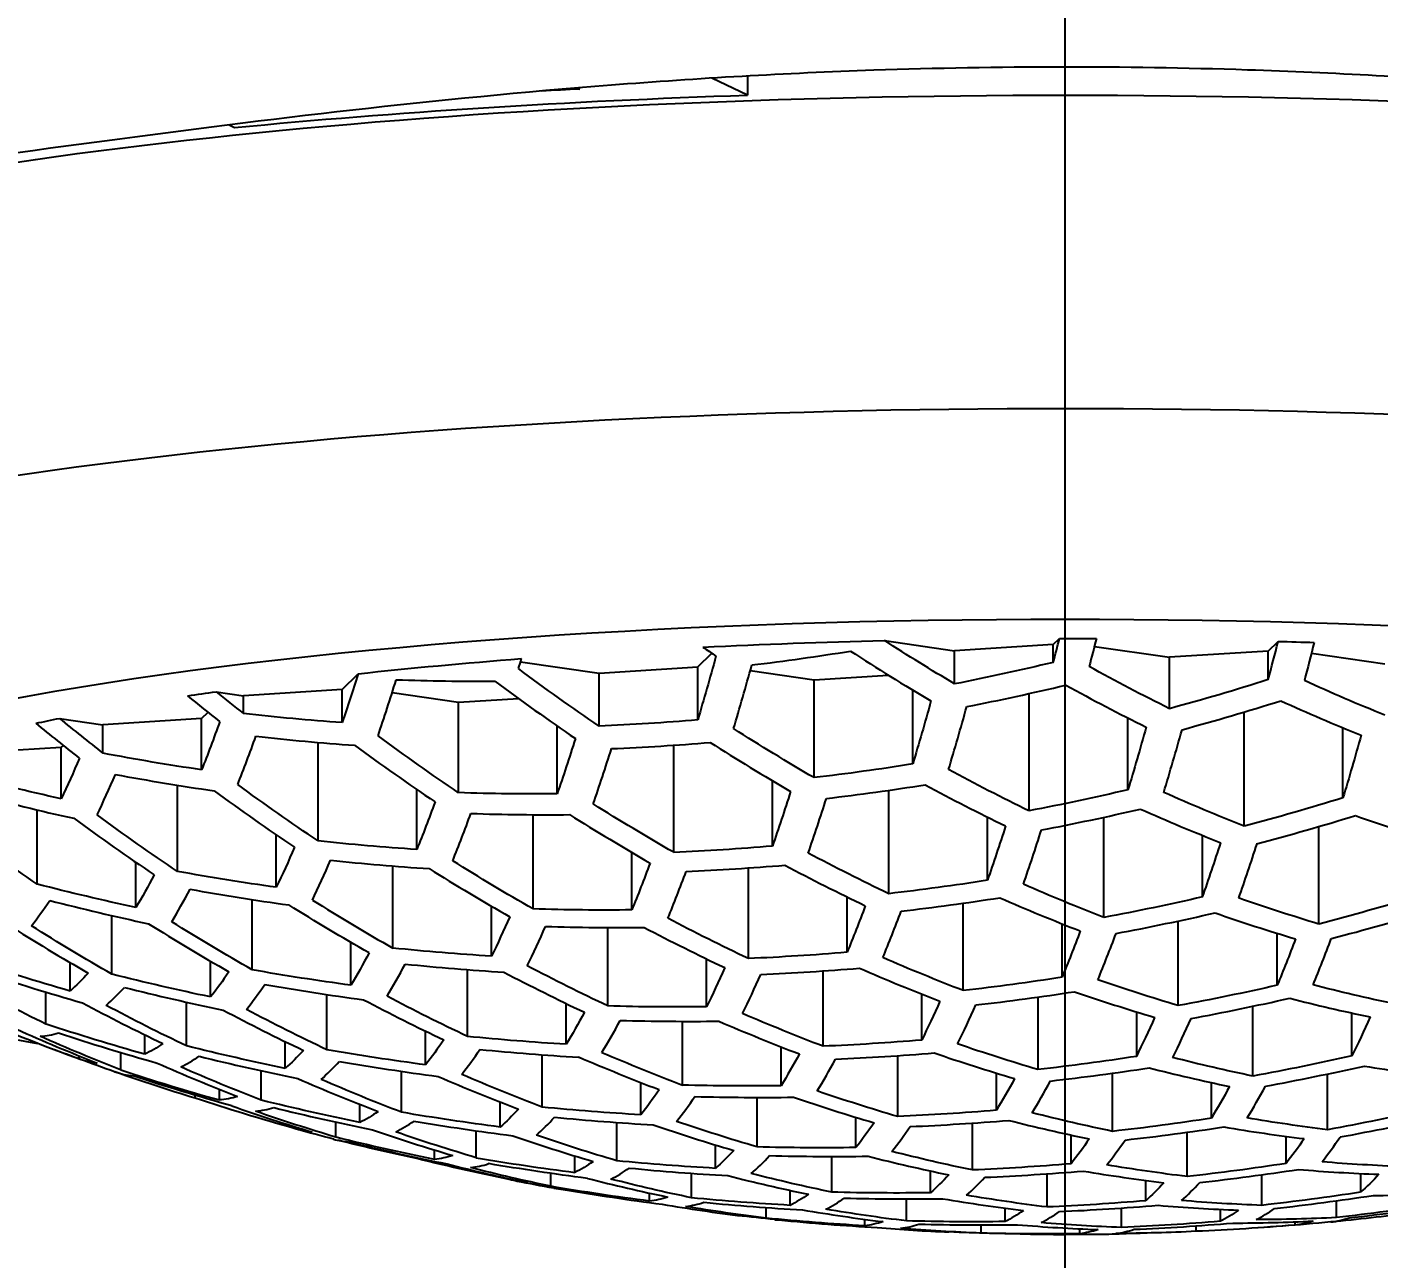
# Model space of a CAD drawing. Header units: millimetres. Extents: x 240 to 1080, y -29 to 565.
# Drawn here: x 369.77 to 377.2, y 332.02 to 338.8 of the extents above; entities that cross this region are included whole.
import ezdxf

# ---------------------------------------------------------------- set-up
doc = ezdxf.new("R2010")
doc.units = ezdxf.units.MM
doc.header["$LTSCALE"] = 0.75
doc.linetypes.add('CENTERX2', pattern=[101.6, 63.5, -12.7, 12.7, -12.7])
doc.layers.add('CENTER', color=1, linetype='CENTERX2')
doc.layers.add('DIM', color=3, linetype='Continuous')
doc.styles.get("Standard").update_dxf_attribs({"font": 'arial.ttf'})
doc.dimstyles.new('사본 ISO-25', dxfattribs={"dimtxt": 7, "dimasz": 7, "dimexe": 2.1, "dimexo": 2.1, "dimgap": 2, "dimtad": 1, "dimtih": 1, "dimtoh": 1, "dimdec": 1, "dimdsep": 46, "dimtxsty": 'Standard', "dimcen": 0, "dimclrd": 3, "dimclre": 3, "dimclrt": 4, "dimazin": 2, "dimtp": 0.1, "dimtm": 0.1, "dimtfac": 0.714286, "dimtdec": 1, "dimtmove": 0, "dimatfit": 3, "dimfxl": 1, "dimarcsym": 0})

# ---------------------------------------------------------------- blocks, each defined once
blk = doc.blocks.new('*D11')
at = {"layer": 'Defpoints', "color": 0, "transparency": 16777216}
for p in [(375.4725, 356.5367), (323.3093, 201.5367), (348.3095, 201.5367)]:
    blk.add_point(p, dxfattribs=at)
at = {"layer": 'DIM', "color": 3, "lineweight": -2, "transparency": 16777216}
for p, q in [((373.3725, 356.5367), (321.2093, 356.5367)), ((323.3093, 350.5367), (323.3093, 284.1001)), ((323.3093, 207.5367), (323.3093, 273.9732)), ((346.2095, 201.5367), (321.2093, 201.5367))]:
    blk.add_line(p, q, dxfattribs=at)
at = {"layer": 'DIM', "color": 3, "transparency": 16777216}
for points in [[(322.3093, 350.5367), (324.3093, 350.5367), (323.3093, 356.5367)], [(322.3093, 207.5367), (324.3093, 207.5367), (323.3093, 201.5367)]]:
    blk.add_solid(points, dxfattribs=at)
at = {"layer": 'DIM', "color": 4, "transparency": 16777216, "insert": (323.3093, 279.0367), "char_height": 6, "attachment_point": 5}
blk.add_mtext('155', dxfattribs=at)

msp = doc.modelspace()

# ---------------------------------------------------------------- linework, layer by layer
for p, q in [((373.7256, 338.5265), (373.7256, 338.4217)), ((372.7914, 338.4612), (372.8042, 338.4551)), ((373.7256, 338.4217), (373.53, 338.515)), ((370.8759, 338.2581), (370.9065, 338.2435)), ((374.4788, 335.4235), (374.8643, 335.3673)), ((375.4068, 335.4016), (374.8643, 335.3673)), ((375.4068, 335.4016), (375.441, 335.4353)), ((375.4068, 335.3033), (375.4068, 335.4016)), ((376.5886, 335.3654), (376.6429, 335.4189)), ((373.4523, 335.2781), (373.529, 335.3537)), ((374.8643, 335.185), (374.8643, 335.3673)), ((375.6326, 335.3914), (376.0461, 335.3311)), ((376.5886, 335.3654), (376.0461, 335.3311)), ((376.0461, 335.0488), (376.0461, 335.3311)), ((376.5886, 335.2084), (376.5886, 335.3654)), ((376.8261, 335.3538), (377.2293, 335.295)), ((372.4785, 335.3066), (372.9097, 335.2438)), ((372.9097, 335.2438), (373.4523, 335.2781)), ((373.4523, 334.9871), (373.4523, 335.2781)), ((373.7411, 335.2587), (374.0915, 335.2076)), ((371.4977, 335.1545), (371.5851, 335.2406)), ((372.9097, 334.9528), (372.9097, 335.2438)), ((374.0915, 335.2076), (374.4998, 335.2334)), ((374.0915, 334.6695), (374.0915, 335.2076)), ((370.8044, 335.1422), (370.9552, 335.1203)), ((371.4977, 335.1545), (370.9552, 335.1203)), ((370.9552, 335.022), (370.9552, 335.1203)), ((371.4977, 334.9722), (371.4977, 335.1545)), ((371.7727, 335.1371), (372.1369, 335.0841)), ((372.1369, 335.0841), (372.4667, 335.1049)), ((374.634, 334.7447), (374.634, 335.1511)), ((375.2733, 334.4871), (375.2733, 335.1317)), ((370.7249, 334.9948), (370.7605, 335.0298)), ((372.1369, 334.587), (372.1369, 335.0841)), ((376.4565, 334.4029), (376.4565, 335.0306)), ((369.9435, 334.9953), (370.1824, 334.9605)), ((370.7249, 334.9948), (370.1824, 334.9605)), ((370.1824, 334.8039), (370.1824, 334.9605)), ((370.7249, 334.7128), (370.7249, 334.9948)), ((372.6795, 334.5804), (372.6795, 334.9537)), ((375.8172, 334.6028), (375.8172, 334.9977)), ((376.999, 334.5586), (376.999, 334.9439)), ((369.9536, 334.8352), (369.411, 334.8009)), ((369.9536, 334.8352), (369.9656, 334.847)), ((369.9536, 334.5534), (369.9536, 334.8352)), ((371.3656, 334.3215), (371.3656, 334.8632)), ((373.3202, 334.259), (373.3202, 334.848)), ((370.5928, 334.1541), (370.5928, 334.6278)), ((371.9081, 334.2746), (371.9081, 334.6042)), ((373.8627, 334.2933), (373.8627, 334.6528)), ((374.5019, 334.0315), (374.5019, 334.6001)), ((369.8214, 334.0843), (369.8214, 334.4921)), ((372.5474, 333.9478), (372.5474, 334.4661)), ((375.0445, 334.1055), (375.0445, 334.4532)), ((375.6851, 333.9009), (375.6851, 334.4521)), ((376.8669, 333.8648), (376.8669, 334.4011)), ((371.1354, 334.0669), (371.1354, 334.3549)), ((376.2276, 334.0141), (376.2276, 334.3519)), ((373.0899, 333.9423), (373.0899, 334.2584)), ((370.364, 333.9559), (370.364, 334.2037)), ((371.776, 333.7328), (371.776, 334.1839)), ((373.7306, 333.6752), (373.7306, 334.1734)), ((371.0032, 333.6131), (371.0032, 333.9993)), ((374.2731, 333.7095), (374.2731, 334.0139)), ((372.3185, 333.6881), (372.3185, 333.963)), ((374.9123, 333.499), (374.9123, 333.9796)), ((370.2319, 333.5892), (370.2319, 333.9112)), ((372.9578, 333.4144), (372.9578, 333.8459)), ((375.4549, 333.5721), (375.4549, 333.8663)), ((376.0941, 333.4165), (376.0941, 333.8816)), ((371.5458, 333.5288), (371.5458, 333.7639)), ((376.6381, 333.5285), (376.6381, 333.8137)), ((370.0016, 333.4964), (370.0016, 333.6533)), ((370.7744, 333.4641), (370.7744, 333.6602)), ((373.5003, 333.4099), (373.5003, 333.6733)), ((372.1864, 333.2471), (372.1864, 333.6143)), ((374.141, 333.193), (374.141, 333.6071)), ((369.8695, 333.3147), (369.8695, 333.4907)), ((371.4137, 333.1734), (371.4137, 333.4774)), ((374.6835, 333.2273), (374.6835, 333.4805)), ((370.6423, 333.1946), (370.6423, 333.4352)), ((372.729, 333.204), (372.729, 333.428)), ((375.3228, 333.0651), (375.3228, 333.4635)), ((376.5046, 333.0289), (376.5046, 333.413)), ((373.3682, 332.9799), (373.3682, 333.33)), ((375.8653, 333.1375), (375.8653, 333.3815)), ((377.0485, 333.1399), (377.0485, 333.3755)), ((370.4121, 333.1489), (370.4121, 333.2566)), ((371.9562, 333.091), (371.9562, 333.2764)), ((371.1848, 333.0716), (371.1848, 333.2185)), ((373.9107, 332.9759), (373.9107, 333.1899)), ((370.0511, 333.1231), (370.0511, 333.1405)), ((370.28, 333.0626), (370.28, 333.1587)), ((372.5969, 332.8586), (372.5969, 333.1461)), ((374.5514, 332.8067), (374.5514, 333.1412)), ((371.0527, 332.8964), (371.0527, 333.0582)), ((371.8241, 332.8301), (371.8241, 333.0552)), ((375.094, 332.841), (375.094, 333.0457)), ((375.7332, 332.7252), (375.7332, 333.0452)), ((376.915, 332.7344), (376.915, 333.0406)), ((370.8225, 332.8976), (370.8225, 332.9568)), ((373.1394, 332.8164), (373.1394, 332.992)), ((376.2757, 332.7973), (376.2757, 332.9932)), ((370.6904, 332.907), (370.6904, 332.9231)), ((371.5953, 332.7745), (371.5953, 332.8735)), ((372.3666, 332.7488), (372.3666, 332.8863)), ((373.7786, 332.6396), (373.7786, 332.9118)), ((374.3212, 332.636), (374.3212, 332.8024)), ((371.2329, 332.7414), (371.2329, 332.7521)), ((371.4631, 332.6928), (371.4631, 332.7765)), ((372.2345, 332.5803), (372.2345, 332.7282)), ((373.0073, 332.5635), (373.0073, 332.774)), ((374.9618, 332.5128), (374.9618, 332.7706)), ((373.5498, 332.5218), (373.5498, 332.6505)), ((375.5044, 332.5471), (375.5044, 332.7048)), ((376.1436, 332.4766), (376.1436, 332.7204)), ((376.6862, 332.5486), (376.6862, 332.6978)), ((371.8736, 332.5835), (371.8736, 332.5884)), ((372.0057, 332.571), (372.0057, 332.6225)), ((372.7771, 332.4994), (372.7771, 332.59)), ((374.1891, 332.3909), (374.1891, 332.5871)), ((374.7316, 332.3874), (374.7316, 332.5074)), ((372.4161, 332.4607), (372.4161, 332.4643)), ((372.6449, 332.423), (372.6449, 332.4941)), ((373.4177, 332.3601), (373.4177, 332.4945)), ((375.3723, 332.3095), (375.3723, 332.4918)), ((375.9148, 332.3437), (375.9148, 332.4553)), ((376.554, 332.3185), (376.554, 332.4869)), ((377.0966, 332.3905), (377.0966, 332.4934)), ((373.1875, 332.3419), (373.1875, 332.3855)), ((373.9602, 332.3185), (373.9602, 332.4007)), ((374.5995, 332.2328), (374.5995, 332.3536)), ((373.8281, 332.2482), (373.8281, 332.3063)), ((375.142, 332.2293), (375.142, 332.3031)), ((375.7827, 332.1966), (375.7827, 332.3035)), ((376.3252, 332.2309), (376.3252, 332.2961)), ((376.9645, 332.2514), (376.9645, 332.3439)), ((374.3707, 332.2061), (374.3707, 332.2417)), ((375.0099, 332.1661), (375.0099, 332.2106)), ((376.1931, 332.1757), (376.1931, 332.2058)), ((376.7356, 332.21), (376.7356, 332.2279)), ((375.5524, 332.1622), (375.5524, 332.1893))]:
    msp.add_line(p, q)
at = {"extrusion": (0, 0, -1)}
for start, end in [(289.23021, 290.6922), (284.82045, 285.58596), (280.30121, 281.04997), (275.8302, 276.57697), (264.42571, 266.38307), (270.69926, 272.3326), (267.78791, 268.92295)]:
    msp.add_arc((-375.4725, 347.8832), 15.7243, start, end, dxfattribs=at)
for centre, major_axis, ratio, start_param, end_param in [((375.4725, 336.8266), (9.75, 0), 0.173648, 1.848005, 1.870568), ((375.4725, 335.1525), (8.9, 0), 0.173648, 6.105932, 9.602032), ((375.4725, 334.1677), (7.9, 0), 0.173648, 5.509136, 10.198852), ((374.1936, 347.9224), (-0.4796, -15.6633), 0.17101, 0.63929, 0.653374), ((375.3754, 347.8862), (-0.4812, -15.7167), 0.17101, 0.637598, 0.659918), ((378.1079, 348.4286), (-3.0763, 14.8654), 0.754407, 2.464666, 2.471345), ((373.0442, 349.0417), (-6.0414, -12.6628), 0.925417, 0.52953, 0.570797), ((378.4936, 348.5084), (-3.0409, 14.6941), 0.754407, 2.499671, 2.540689), ((371.4348, 348.0068), (-0.4646, -15.1733), 0.17101, 0.579687, 0.586366), ((372.6166, 347.9706), (-0.473, -15.4474), 0.17101, 0.572144, 0.612978), ((370.8426, 348.025), (-0.4592, -14.9981), 0.17101, 0.5103, 0.551318), ((373.0442, 349.0417), (-6.0414, -12.6628), 0.925417, 0.38111, 0.422377), ((377.3357, 348.2688), (-3.132, 15.1342), 0.754407, 2.438008, 2.478842), ((373.2494, 348.9438), (-6.1653, -12.9226), 0.925417, 0.601338, 0.642204), ((378.8801, 348.5884), (-3, 14.4966), 0.754406, 2.568908, 2.609546), ((376.3073, 348.056), (-3.1757, 15.3455), 0.754407, 2.397658, 2.411742), ((373.7982, 347.9345), (-0.4785, -15.6248), 0.171033, 0.567414, 0.607693), ((373.4546, 348.8459), (-6.2762, -13.155), 0.925417, 0.671449, 0.712001), ((379.2658, 348.6682), (-2.9536, 14.2725), 0.754407, 2.63802, 2.678575), ((375.5351, 347.8961), (-3.1865, 15.3978), 0.754407, 2.391113, 2.41338), ((370.2517, 348.0431), (-0.4531, -14.7968), 0.17101, 0.441486, 0.482124), ((373.2494, 348.9438), (-6.1653, -12.9226), 0.925417, 0.30981, 0.350568), ((374.9814, 347.8982), (-0.481, -15.7091), 0.17101, 0.565261, 0.605289), ((376.5644, 348.1092), (-3.1679, 15.308), 0.754407, 2.443289, 2.48357), ((372.0257, 347.9887), (-0.4692, -15.3227), 0.17101, 0.503031, 0.543066), ((373.2494, 348.9438), (-6.1653, -12.9226), 0.925417, 0.455844, 0.49617), ((377.7223, 348.3488), (-3.1066, 15.0118), 0.754407, 2.507967, 2.548002), ((369.6595, 348.0612), (-0.446, -14.5676), 0.17101, 0.372409, 0.412967), ((373.4546, 348.8459), (-6.2762, -13.155), 0.925417, 0.239905, 0.280457), ((375.7922, 347.9494), (-3.185, 15.3904), 0.754407, 2.445691, 2.485718), ((373.4546, 348.8459), (-6.2762, -13.155), 0.925417, 0.527526, 0.567238), ((378.1079, 348.4286), (-3.0763, 14.8654), 0.754407, 2.576655, 2.616203), ((373.6598, 348.748), (-6.3747, -13.3615), 0.925417, 0.170789, 0.211429), ((373.2075, 347.9526), (-0.4761, -15.5479), 0.17101, 0.498139, 0.537523), ((375.0209, 347.7897), (-3.1834, 15.3827), 0.754407, 2.445464, 2.485513), ((371.4335, 348.0069), (-0.4646, -15.173), 0.17101, 0.434782, 0.474332), ((373.4546, 348.8459), (-6.2762, -13.155), 0.925417, 0.384671, 0.424383), ((376.9501, 348.189), (-3.1523, 15.2327), 0.754407, 2.513462, 2.552845), ((373.6598, 348.748), (-6.3747, -13.3615), 0.925417, 0.597201, 0.636697), ((378.4945, 348.5086), (-3.0408, 14.6937), 0.754408, 2.644904, 2.684242), ((373.865, 348.6501), (-6.4614, -13.5431), 0.925417, 0.665779, 0.705117), ((378.8801, 348.5884), (-3, 14.4966), 0.754407, 2.713325, 2.752719), ((374.4012, 347.9156), (-0.4737, -15.6795), 0.16879, 0.495504, 0.534466), ((375.3753, 347.8862), (-0.4812, -15.7167), 0.17101, 0.494624, 0.533531), ((370.8426, 348.025), (-0.4592, -14.9981), 0.17101, 0.36679, 0.406128), ((373.6598, 348.748), (-6.3747, -13.3615), 0.925417, 0.315316, 0.354708), ((376.1787, 348.0293), (-3.1788, 15.3604), 0.754407, 2.516596, 2.555609), ((372.6166, 347.9706), (-0.473, -15.4474), 0.17101, 0.430157, 0.468947), ((373.6598, 348.748), (-6.3747, -13.3615), 0.925417, 0.456506, 0.495507), ((377.3366, 348.269), (-3.1319, 15.1339), 0.754407, 2.582085, 2.620875), ((369.6595, 348.0612), (-0.446, -14.5676), 0.17101, 0.228585, 0.268302), ((374.0702, 348.5522), (-6.5367, -13.701), 0.925417, 0.178588, 0.218137), ((370.2504, 348.0431), (-0.453, -14.7963), 0.17101, 0.298266, 0.33766), ((373.865, 348.6501), (-6.4614, -13.5431), 0.925417, 0.246794, 0.286132), ((375.5359, 347.8963), (-3.1865, 15.3978), 0.754407, 2.517501, 2.556408), ((373.865, 348.6501), (-6.4614, -13.5431), 0.925417, 0.526048, 0.564619), ((377.7223, 348.3488), (-3.1066, 15.0118), 0.754407, 2.649788, 2.688257), ((373.7984, 347.9345), (-0.4784, -15.6249), 0.17101, 0.427221, 0.465537), ((374.0704, 348.5523), (-6.5374, -13.7006), 0.925432, 0.594222, 0.632721), ((378.1088, 348.4288), (-3.0763, 14.8651), 0.754407, 2.717337, 2.755734), ((374.2755, 348.4543), (-6.601, -13.8359), 0.925417, 0.661717, 0.700185), ((373.863, 347.5501), (-3.1459, 15.2016), 0.754407, 2.512587, 2.552062), ((374.6352, 347.7099), (-3.1756, 15.3451), 0.754407, 2.516171, 2.555229), ((372.0244, 347.9888), (-0.4692, -15.3224), 0.17101, 0.362728, 0.401197), ((373.865, 348.6501), (-6.4614, -13.5431), 0.925417, 0.387295, 0.425866), ((376.5644, 348.1092), (-3.1679, 15.308), 0.754407, 2.585447, 2.623764), ((374.9801, 347.8983), (-0.481, -15.709), 0.17101, 0.425855, 0.46395), ((376.1632, 347.8621), (-0.4808, -15.7013), 0.17101, 0.426027, 0.464143), ((371.4335, 348.0069), (-0.4646, -15.1729), 0.17101, 0.295297, 0.333695), ((374.0702, 348.5522), (-6.5367, -13.701), 0.925417, 0.319332, 0.357729), ((374.0702, 348.5522), (-6.5367, -13.701), 0.925417, 0.456989, 0.495024), ((376.9509, 348.1892), (-3.1523, 15.2325), 0.754407, 2.653088, 2.690975), ((374.6859, 348.2585), (-6.6981, -14.0393), 0.925417, 0.11534, 0.154726), ((375.7931, 347.9495), (-3.185, 15.3903), 0.754407, 2.587034, 2.625129), ((373.2075, 347.9526), (-0.4761, -15.5479), 0.17101, 0.360057, 0.397944), ((370.2504, 348.0431), (-0.453, -14.7963), 0.17101, 0.157564, 0.196568), ((374.4807, 348.3564), (-6.6547, -13.9485), 0.925417, 0.184021, 0.222814), ((370.8413, 348.025), (-0.4592, -14.9976), 0.17101, 0.227109, 0.265682), ((374.2755, 348.4543), (-6.601, -13.8359), 0.925417, 0.251728, 0.290198), ((374.2755, 348.4543), (-6.601, -13.8359), 0.925417, 0.524989, 0.562739), ((377.3366, 348.269), (-3.1319, 15.1339), 0.754407, 2.720091, 2.757794), ((373.4773, 347.4703), (-3.1239, 15.0951), 0.754407, 2.581156, 2.620057), ((375.0209, 347.7897), (-3.1834, 15.3827), 0.754407, 2.586837, 2.624954), ((374.3892, 347.9164), (-0.4801, -15.6785), 0.17101, 0.358517, 0.396076), ((374.4807, 348.3564), (-6.6555, -13.9481), 0.925432, 0.59212, 0.629922), ((377.7231, 348.349), (-3.1066, 15.0115), 0.754407, 2.78718, 2.824932), ((374.2495, 347.6301), (-3.1632, 15.2849), 0.754407, 2.584948, 2.623327), ((372.6153, 347.9707), (-0.473, -15.4471), 0.17101, 0.293191, 0.330894), ((374.2755, 348.4543), (-6.601, -13.8359), 0.925417, 0.389177, 0.426928), ((376.1787, 348.0293), (-3.1788, 15.3604), 0.754407, 2.654908, 2.692468), ((375.3741, 347.8862), (-0.4812, -15.7167), 0.17101, 0.358071, 0.395535), ((372.3203, 347.2309), (-3.0276, 14.6301), 0.754407, 2.643679, 2.683197), ((370.2491, 348.0431), (-0.453, -14.7959), 0.17101, 0.016409, 0.055809), ((375.0963, 348.0627), (-6.7543, -14.1571), 0.925417, 0.118478, 0.157493), ((372.0244, 347.9888), (-0.4692, -15.3224), 0.17101, 0.226101, 0.263852), ((374.4807, 348.3564), (-6.6547, -13.9485), 0.925417, 0.322134, 0.359837), ((373.0916, 347.3905), (-3.0969, 14.9648), 0.754407, 2.648916, 2.687513), ((370.8413, 348.025), (-0.4592, -14.9976), 0.17101, 0.088451, 0.127024), ((374.8911, 348.1606), (-6.7312, -14.1087), 0.925417, 0.187434, 0.225752), ((371.4322, 348.0069), (-0.4646, -15.1726), 0.17101, 0.15805, 0.196087), ((374.6859, 348.2585), (-6.6981, -14.0393), 0.925417, 0.255032, 0.29292), ((375.5359, 347.8963), (-3.1865, 15.3978), 0.754407, 2.655448, 2.692912), ((373.7983, 347.9345), (-0.4784, -15.6249), 0.17101, 0.291915, 0.329182), ((374.4807, 348.3564), (-6.6547, -13.9485), 0.925417, 0.457327, 0.494687), ((376.5653, 348.1093), (-3.1679, 15.3078), 0.754407, 2.721851, 2.759117), ((370.84, 348.025), (-0.4592, -14.9972), 0.17101, 6.231173, 6.270515), ((375.4383, 347.8995), (-6.7707, -14.1916), 0.925417, 0.119385, 0.158296), ((374.6352, 347.7099), (-3.1756, 15.3451), 0.754407, 2.654636, 2.692235), ((374.6859, 348.2585), (-6.6981, -14.0393), 0.925417, 0.524279, 0.56148), ((376.9509, 348.1892), (-3.1523, 15.2325), 0.754407, 2.788392, 2.825594), ((374.8911, 348.1606), (-6.7312, -14.1087), 0.925417, 0.590753, 0.628118), ((377.3375, 348.2691), (-3.1319, 15.1337), 0.754406, 2.855232, 2.892593), ((373.8638, 347.5503), (-3.1459, 15.2018), 0.754407, 2.652534, 2.690502), ((374.9801, 347.8983), (-0.481, -15.709), 0.17101, 0.291297, 0.328361), ((376.1618, 347.8621), (-0.4808, -15.7014), 0.171033, 0.291356, 0.328436), ((373.2062, 347.9526), (-0.4761, -15.5477), 0.17101, 0.22539, 0.262592), ((374.6859, 348.2585), (-6.6981, -14.0393), 0.925417, 0.390438, 0.42764), ((375.7931, 347.9495), (-3.185, 15.3903), 0.754407, 2.722623, 2.759687), ((372.706, 347.3107), (-3.0649, 14.81), 0.754407, 2.716546, 2.75509), ((371.4322, 348.0069), (-0.4646, -15.1726), 0.17101, 0.020487, 0.058886), ((375.3015, 347.9648), (-6.7675, -14.1847), 0.925417, 0.189024, 0.227121), ((372.6153, 347.9707), (-0.473, -15.4471), 0.17101, 0.158439, 0.1958), ((374.8911, 348.1606), (-6.7312, -14.1087), 0.925417, 0.323896, 0.361163), ((375.3015, 347.9648), (-6.7675, -14.1847), 0.925417, 0.590135, 0.627297), ((373.4782, 347.4705), (-3.1239, 15.0954), 0.754407, 2.719593, 2.757394), ((372.0231, 347.9888), (-0.4691, -15.3221), 0.17101, 0.090333, 0.128089), ((375.0963, 348.0627), (-6.7543, -14.1571), 0.925417, 0.256901, 0.294459), ((375.0217, 347.7899), (-3.1834, 15.3828), 0.754407, 2.722548, 2.75963), ((374.3892, 347.9164), (-0.4801, -15.6785), 0.17101, 0.225037, 0.261927), ((374.8911, 348.1606), (-6.7312, -14.1087), 0.925417, 0.457539, 0.494475), ((376.1796, 348.0295), (-3.1788, 15.3604), 0.754407, 2.789105, 2.825996), ((375.0963, 348.0627), (-6.7543, -14.1571), 0.925417, 0.523876, 0.560764), ((376.5653, 348.1093), (-3.1679, 15.3078), 0.754407, 2.855394, 2.892331), ((372.0231, 347.9888), (-0.4691, -15.3221), 0.17101, 6.243516, 6.274639), ((375.7119, 347.769), (-6.7642, -14.1778), 0.925417, 0.188881, 0.226998), ((374.2495, 347.6301), (-3.1632, 15.2849), 0.754407, 2.721521, 2.758846), ((375.571, 347.8802), (-0.4812, -15.7167), 0.17101, 0.22492, 0.261723), ((376.7563, 347.8444), (-0.4732, -15.6631), 0.16879, 0.224874, 0.261752), ((375.4383, 347.8995), (-6.7707, -14.1916), 0.925417, 0.257442, 0.294908), ((373.7971, 347.9345), (-0.4784, -15.6247), 0.17101, 0.158651, 0.19559), ((375.0963, 348.0627), (-6.7543, -14.1571), 0.925417, 0.391152, 0.42804), ((375.4074, 347.8697), (-3.1865, 15.3978), 0.754407, 2.789261, 2.826063), ((373.0925, 347.3907), (-3.097, 14.9651), 0.754407, 2.786759, 2.824629), ((372.614, 347.9707), (-0.473, -15.4469), 0.17101, 0.023291, 0.060996), ((373.2061, 347.9526), (-0.4761, -15.5477), 0.17101, 0.091648, 0.12885), ((375.3015, 347.9648), (-6.7675, -14.1847), 0.925417, 0.324716, 0.36178), ((375.3015, 347.9648), (-6.7675, -14.1847), 0.925417, 0.457638, 0.494375), ((375.7939, 347.9497), (-3.185, 15.3903), 0.754407, 2.855494, 2.892231), ((375.5067, 347.8669), (-6.7708, -14.1916), 0.925417, 0.52376, 0.56056), ((376.1796, 348.0295), (-3.1788, 15.3604), 0.754407, 2.921731, 2.958622), ((373.8638, 347.5503), (-3.1459, 15.2018), 0.754407, 2.78812, 2.825397), ((374.636, 347.7101), (-3.1756, 15.3453), 0.754407, 2.788972, 2.825899), ((374.9801, 347.8983), (-0.481, -15.709), 0.17101, 0.158801, 0.195539), ((376.1619, 347.8621), (-0.4808, -15.7014), 0.17101, 0.158791, 0.195547), ((373.2048, 347.9526), (-0.476, -15.5475), 0.17101, 6.257489, 6.277363), ((375.9171, 347.6711), (-6.7477, -14.1433), 0.925417, 0.256684, 0.294283), ((374.3879, 347.9164), (-0.4801, -15.6784), 0.17101, 0.092362, 0.129253), ((375.5067, 347.8669), (-6.7708, -14.1916), 0.925417, 0.391359, 0.428159), ((375.0217, 347.7899), (-3.1834, 15.3828), 0.754407, 2.855436, 2.892193), ((375.9171, 347.6711), (-6.7477, -14.1433), 0.925417, 0.523923, 0.56085), ((375.7939, 347.9497), (-3.185, 15.3903), 0.754407, 2.987991, 3.025055), ((373.4782, 347.4705), (-3.1239, 15.0954), 0.754407, 2.855036, 2.892492), ((373.797, 347.9345), (-0.4784, -15.6247), 0.17101, 0.025107, 0.062374), ((375.7119, 347.769), (-6.7642, -14.1778), 0.925417, 0.324643, 0.361725), ((374.2504, 347.6303), (-3.1632, 15.2851), 0.754407, 2.855318, 2.892308), ((375.571, 347.8802), (-0.4812, -15.7167), 0.17101, 0.092618, 0.129419), ((375.7119, 347.769), (-6.7642, -14.1778), 0.925417, 0.457629, 0.494384), ((375.4082, 347.8699), (-3.1865, 15.3978), 0.754407, 2.921614, 2.958414), ((376.7528, 347.844), (-0.4796, -15.6632), 0.17101, 0.092328, 0.129255), ((376.3276, 347.4753), (-6.6848, -14.0114), 0.925417, 0.524375, 0.561651), ((374.3879, 347.9164), (-0.4801, -15.6784), 0.17101, 6.270999, 6.278957), ((376.1224, 347.5732), (-6.7213, -14.0879), 0.925417, 0.323669, 0.360992), ((374.9788, 347.8983), (-0.481, -15.709), 0.17101, 0.025928, 0.062992), ((375.9171, 347.6711), (-6.7477, -14.1433), 0.925417, 0.39107, 0.427996), ((374.636, 347.7101), (-3.1756, 15.3453), 0.754407, 2.921729, 2.958656), ((376.1224, 347.5732), (-6.7213, -14.0879), 0.925417, 0.457512, 0.494502), ((375.0226, 347.7901), (-3.1834, 15.3828), 0.754407, 2.988046, 3.025128), ((377.3437, 347.8259), (-0.4777, -15.6018), 0.17101, 0.024931, 0.062254), ((373.8647, 347.5505), (-3.146, 15.202), 0.754407, 2.922179, 2.955337), ((376.3276, 347.4753), (-6.6848, -14.0114), 0.925417, 0.404179, 0.427544), ((374.2504, 347.6303), (-3.1632, 15.2851), 0.754407, 2.98873, 3.001135), ((376.1619, 347.8621), (-0.4808, -15.7014), 0.17101, 0.025905, 0.062986)]:
    msp.add_ellipse(centre, major_axis=major_axis, ratio=ratio, start_param=start_param, end_param=end_param)
for centre, major_axis, ratio, start_param, end_param in [((375.4725, 336.8759), (-8.9, 0), 0.173648, 0, 3.141593), ((375.4725, 336.8266), (-9.35, 0), 0.173648, 1.060606, 1.382855), ((375.4725, 334.1677), (-7.3, 0), 0.173648, 1.294504, 1.434248), ((378.623, 348.5352), (3.0278, -14.6309), 0.754407, 0.602347, 0.638234), ((375.4725, 334.1677), (-7.3, 0), 0.173648, 1.566477, 1.594254), ((374.3906, 347.9163), (0.4801, 15.6786), 0.17101, 2.486332, 2.502789), ((375.4725, 334.1677), (-7.3, 0), 0.173648, 1.731814, 1.759392), ((375.5736, 347.8801), (0.4812, 15.7166), 0.17101, 2.481678, 2.503939), ((372.4196, 347.9767), (0.4718, 15.4085), 0.17101, 2.52744, 2.568396), ((375.4725, 334.1677), (-7.3, 0), 0.173648, 1.009213, 1.148959), ((377.4652, 348.2956), (3.124, -15.0959), 0.754407, 0.663757, 0.704713), ((373.181, 348.9765), (6.1255, 12.8391), 0.925417, 2.498298, 2.539328), ((379.0087, 348.615), (2.9852, -14.4249), 0.754407, 0.53339, 0.574248), ((370.6457, 348.031), (0.4573, 14.934), 0.17101, 2.593919, 2.629807), ((373.3862, 348.8786), (6.2406, 13.0805), 0.925415, 2.428224, 2.469019), ((379.3952, 348.695), (2.9368, -14.1911), 0.754407, 0.464098, 0.504895), ((375.4725, 334.1677), (-7.3, 0), 0.173648, 0.849024, 0.876984), ((376.1779, 348.0292), (3.1788, -15.3605), 0.754407, 0.729416, 0.745832), ((373.6014, 347.9405), (0.4777, 15.6018), 0.17101, 2.533221, 2.573572), ((375.4725, 334.1677), (-7.3, 0), 0.173648, 0.684067, 0.711466), ((375.4065, 347.8695), (3.1865, -15.3978), 0.754407, 0.728214, 0.750475), ((370.0535, 348.0491), (0.4508, 14.7232), 0.17101, 2.657949, 2.698807), ((373.181, 348.9765), (6.1255, 12.8391), 0.925417, 2.791844, 2.832874), ((373.181, 348.9765), (6.1255, 12.8391), 0.925417, 2.645292, 2.68588), ((376.693, 348.1358), (3.1633, -15.2854), 0.754407, 0.65863, 0.698982), ((371.8274, 347.9948), (0.4677, 15.2754), 0.17101, 2.597393, 2.637568), ((377.8508, 348.3754), (3.0971, -14.9657), 0.754407, 0.59463, 0.634805), ((374.7845, 347.9043), (0.4808, 15.7015), 0.17101, 2.536084, 2.576132), ((375.9667, 347.8681), (0.4808, 15.709), 0.170948, 2.536307, 2.576333), ((369.4626, 348.0672), (0.4435, 14.485), 0.17101, 2.727258, 2.768055), ((373.3862, 348.8786), (6.2406, 13.0805), 0.925417, 2.862262, 2.90306), ((373.3862, 348.8786), (6.2406, 13.0805), 0.925417, 2.573832, 2.613774), ((373.5914, 348.7807), (6.3432, 13.2955), 0.925417, 2.931508, 2.972367), ((378.2365, 348.4552), (3.0651, -14.8111), 0.754408, 0.526354, 0.566061), ((375.9216, 347.9761), (3.1834, -15.3829), 0.754407, 0.656021, 0.696069), ((373.3862, 348.8786), (6.2406, 13.0805), 0.925417, 2.717502, 2.757445), ((373.0105, 347.9586), (0.4751, 15.5171), 0.17101, 2.603322, 2.642792), ((373.5914, 348.7807), (6.3432, 13.2955), 0.925416, 2.504092, 2.543787), ((378.623, 348.5352), (3.0279, -14.6309), 0.754414, 0.458172, 0.497687), ((371.2365, 348.0129), (0.4629, 15.1175), 0.17101, 2.666139, 2.705844), ((377.0795, 348.2158), (3.146, -15.2022), 0.754407, 0.589361, 0.628831), ((373.7966, 348.6828), (6.4337, 13.4853), 0.925417, 2.435475, 2.47499), ((375.1495, 347.8163), (3.185, -15.3902), 0.754414, 0.655881, 0.695908), ((374.3781, 347.6567), (3.1678, -15.3075), 0.754407, 0.658089, 0.698372), ((374.1926, 347.9224), (0.4794, 15.6632), 0.170948, 2.606839, 2.645896), ((370.6445, 348.031), (0.4571, 14.9336), 0.170948, 2.734492, 2.774008), ((373.5914, 348.7807), (6.3432, 13.2955), 0.925417, 2.787489, 2.827081), ((373.5914, 348.7807), (6.3432, 13.2955), 0.925417, 2.645988, 2.685183), ((375.5723, 347.8801), (0.4812, 15.7167), 0.17101, 2.608061, 2.646969), ((376.3073, 348.056), (3.1758, -15.3455), 0.754414, 0.586305, 0.625362), ((377.4652, 348.2956), (3.1241, -15.0959), 0.754414, 0.521368, 0.560265), ((370.0535, 348.0491), (0.4508, 14.7232), 0.17101, 2.803128, 2.842722), ((373.7966, 348.6828), (6.4337, 13.4853), 0.925417, 2.856285, 2.895801), ((372.4186, 347.9767), (0.4716, 15.4083), 0.170948, 2.671925, 2.710821), ((374.0018, 348.5849), (6.5128, 13.651), 0.925417, 2.924422, 2.964129), ((373.7966, 348.6828), (6.4337, 13.4853), 0.925417, 2.576592, 2.61533), ((377.8517, 348.3756), (3.097, -14.9654), 0.754407, 0.453868, 0.49246), ((374.0018, 348.5849), (6.5128, 13.651), 0.925417, 2.508333, 2.546873), ((378.2374, 348.4554), (3.065, -14.8108), 0.754407, 0.386292, 0.424833), ((374.207, 348.4869), (6.5808, 13.7934), 0.925417, 2.440706, 2.479299), ((375.4065, 347.8695), (3.1865, -15.3978), 0.754407, 0.585235, 0.624144), ((373.7966, 348.6828), (6.4337, 13.4853), 0.925417, 2.715942, 2.75468), ((373.6014, 347.9405), (0.4777, 15.6018), 0.17101, 2.675617, 2.713994), ((373.9924, 347.5769), (3.1522, -15.2321), 0.754407, 0.588813, 0.628197), ((374.7637, 347.7365), (3.1787, -15.3602), 0.754407, 0.58604, 0.625055), ((371.8274, 347.9948), (0.4677, 15.2754), 0.17101, 2.739693, 2.778286), ((376.6938, 348.1359), (3.1632, -15.2853), 0.754407, 0.518159, 0.556536), ((374.7832, 347.9043), (0.4808, 15.7014), 0.17101, 2.677502, 2.715617), ((375.9662, 347.8681), (0.481, 15.709), 0.17101, 2.677593, 2.715688), ((371.2352, 348.0129), (0.4629, 15.1171), 0.17101, 2.807368, 2.845909), ((374.0018, 348.5849), (6.5128, 13.651), 0.925417, 2.7843, 2.82284), ((374.0018, 348.5849), (6.5128, 13.651), 0.925417, 2.646499, 2.684673), ((374.6175, 348.2911), (6.6848, 14.0114), 0.925417, 2.98753, 3.027005), ((375.9216, 347.9761), (3.1834, -15.3829), 0.754407, 0.516585, 0.554701), ((373.0092, 347.9586), (0.4751, 15.5169), 0.17101, 2.74325, 2.781216), ((377.0795, 348.2158), (3.146, -15.2022), 0.754407, 0.450984, 0.48895), ((372.8345, 347.3373), (3.0761, -14.8644), 0.754407, 0.525564, 0.565117), ((370.0522, 348.0492), (0.4508, 14.7227), 0.17101, 2.944981, 2.98418), ((374.4123, 348.389), (6.638, 13.9134), 0.925417, 2.919431, 2.958329), ((370.6443, 348.031), (0.4572, 14.9335), 0.17101, 2.875529, 2.914269), ((374.207, 348.4869), (6.5808, 13.7934), 0.925417, 2.851975, 2.890568), ((374.207, 348.4869), (6.5808, 13.7934), 0.925417, 2.578587, 2.616455), ((377.4652, 348.2956), (3.124, -15.0959), 0.754408, 0.384093, 0.421895), ((375.1503, 347.8165), (3.1849, -15.3903), 0.754407, 0.516465, 0.55456), ((374.4123, 348.389), (6.638, 13.9134), 0.925416, 2.511324, 2.549222), ((377.8517, 348.3756), (3.097, -14.9654), 0.754407, 0.316811, 0.354679), ((373.6067, 347.4971), (3.1318, -15.1335), 0.754407, 0.520829, 0.559621), ((374.3781, 347.6567), (3.1678, -15.3075), 0.754407, 0.517887, 0.556205), ((374.207, 348.4869), (6.5808, 13.7934), 0.925417, 2.714817, 2.752685), ((374.1923, 347.9224), (0.4796, 15.6632), 0.17101, 2.745299, 2.782896), ((375.6435, 347.8016), (6.7675, 14.1847), 0.925417, 3.053945, 3.093974), ((372.4183, 347.9767), (0.4718, 15.4083), 0.17101, 2.810307, 2.848107), ((376.3081, 348.0561), (3.1757, -15.3454), 0.754407, 0.449257, 0.486854), ((375.571, 347.8802), (0.4812, 15.7167), 0.17101, 2.746055, 2.783519), ((376.5571, 347.85), (0.4801, 15.6784), 0.17101, 2.745465, 2.783025), ((372.4489, 347.2575), (3.0407, -14.6929), 0.754414, 0.457574, 0.496917), ((375.0279, 348.0953), (6.7477, 14.1433), 0.925417, 2.98442, 3.023481), ((374.4123, 348.389), (6.638, 13.9134), 0.925417, 2.78205, 2.81985), ((370.643, 348.0311), (0.4572, 14.9331), 0.17101, 3.014837, 3.053578), ((374.8227, 348.1932), (6.7213, 14.0879), 0.925417, 2.916218, 2.954597), ((371.2352, 348.0129), (0.4629, 15.1171), 0.17101, 2.945436, 2.983613), ((374.6175, 348.2911), (6.6848, 14.0114), 0.925417, 2.849042, 2.88701), ((371.8261, 347.9949), (0.4677, 15.275), 0.17101, 2.877523, 2.915391), ((374.4123, 348.389), (6.638, 13.9134), 0.925417, 2.646859, 2.684313), ((376.6938, 348.1359), (3.1632, -15.2853), 0.754407, 0.382644, 0.419967), ((370.643, 348.0311), (0.4572, 14.9331), 0.17101, 3.155088, 3.194607), ((375.4074, 347.8697), (3.1865, -15.3978), 0.754407, 0.448682, 0.486146), ((373.6001, 347.9405), (0.4777, 15.6017), 0.17101, 2.812234, 2.849556), ((374.6175, 348.2911), (6.6848, 14.0114), 0.925417, 2.579944, 2.61722), ((377.0795, 348.2158), (3.146, -15.2022), 0.754408, 0.316096, 0.353374), ((374.8227, 348.1932), (6.7212, 14.0879), 0.925416, 2.51325, 2.55067), ((372.0632, 347.1777), (2.9998, -14.4956), 0.754407, 0.389091, 0.428488), ((375.5067, 347.8669), (6.7708, 14.1916), 0.925417, 2.983296, 3.022207), ((373.221, 347.4173), (3.1065, -15.0112), 0.754407, 0.453445, 0.491916), ((374.7646, 347.7367), (3.1787, -15.3603), 0.754407, 0.449128, 0.486688), ((373.9924, 347.5769), (3.1522, -15.2321), 0.754407, 0.450721, 0.488611), ((373.0092, 347.9586), (0.4751, 15.5169), 0.17101, 2.87883, 2.916106), ((374.6175, 348.2911), (6.6848, 14.0114), 0.925417, 2.71405, 2.751327), ((375.9225, 347.9763), (3.1834, -15.3828), 0.754407, 0.381914, 0.418995), ((374.7832, 347.9043), (0.4808, 15.7014), 0.17101, 2.813158, 2.850239), ((375.9649, 347.8681), (0.481, 15.709), 0.17101, 2.813232, 2.850296), ((375.8487, 347.7037), (6.7543, 14.1571), 0.925417, 2.984099, 3.023116), ((371.2338, 348.0129), (0.4627, 15.1167), 0.170948, 3.083181, 3.121725), ((375.2331, 347.9974), (6.7642, 14.1778), 0.925417, 2.914595, 2.952712), ((372.8354, 347.3375), (3.0762, -14.8647), 0.754407, 0.386014, 0.424413), ((371.8261, 347.9949), (0.4677, 15.275), 0.17101, 3.013657, 3.051527), ((375.0279, 348.0953), (6.7477, 14.1433), 0.925417, 2.847311, 2.88491), ((372.417, 347.9768), (0.4718, 15.408), 0.17101, 2.945796, 2.983251), ((374.8227, 348.1932), (6.7213, 14.0879), 0.925417, 2.7806, 2.817924), ((374.8227, 348.1932), (6.7213, 14.0879), 0.925417, 2.647091, 2.684081), ((376.3081, 348.0561), (3.1757, -15.3454), 0.754407, 0.315643, 0.35257), ((376.6938, 348.1359), (3.1632, -15.2853), 0.754408, 0.249234, 0.286226), ((375.2331, 347.9974), (6.7641, 14.1779), 0.925416, 2.514224, 2.551402), ((371.8248, 347.9949), (0.4677, 15.2747), 0.17101, 3.150774, 3.189369), ((375.1503, 347.8165), (3.1849, -15.3903), 0.754407, 0.381906, 0.41897), ((374.191, 347.9224), (0.4796, 15.6631), 0.17101, 2.879631, 2.916558), ((375.0279, 348.0953), (6.7477, 14.1433), 0.925417, 2.580744, 2.617671), ((375.6435, 347.8016), (6.7675, 14.1847), 0.925417, 2.914472, 2.952569), ((372.4497, 347.2576), (3.0407, -14.6933), 0.754407, 0.317875, 0.352574), ((373.6068, 347.4971), (3.1319, -15.1334), 0.754414, 0.383907, 0.421612), ((374.3789, 347.6569), (3.1679, -15.3077), 0.754407, 0.382525, 0.419792), ((375.374, 347.8862), (0.4812, 15.7167), 0.17101, 2.879872, 2.916672), ((376.5559, 347.85), (0.4799, 15.6785), 0.170948, 2.879672, 2.916563), ((376.054, 347.6058), (6.7312, 14.1087), 0.925417, 2.915841, 2.954159), ((372.417, 347.9768), (0.4718, 15.408), 0.17101, 3.080891, 3.118692), ((373.6001, 347.9405), (0.4777, 15.6017), 0.17101, 2.945977, 2.982968), ((375.0279, 348.0953), (6.7477, 14.1433), 0.925417, 2.713598, 2.750525), ((375.5368, 347.8965), (3.1865, -15.3978), 0.754407, 0.31548, 0.352281), ((373.221, 347.4173), (3.1065, -15.0112), 0.754407, 0.316811, 0.354564), ((375.5067, 347.8669), (6.7708, 14.1916), 0.925417, 2.846685, 2.88415), ((373.0078, 347.9586), (0.4749, 15.5166), 0.170948, 3.012881, 3.050159), ((375.2331, 347.9974), (6.7642, 14.1778), 0.925417, 2.779868, 2.81695), ((375.2331, 347.9974), (6.7642, 14.1778), 0.925417, 2.647208, 2.683963), ((375.9225, 347.9763), (3.1835, -15.3828), 0.754414, 0.249353, 0.286109), ((375.4383, 347.8995), (6.7707, 14.1916), 0.925417, 2.581033, 2.617834), ((376.309, 348.0563), (3.1756, -15.3453), 0.754407, 0.18284, 0.219767), ((373.0079, 347.9587), (0.4751, 15.5166), 0.17101, 3.147784, 3.185752), ((373.9932, 347.5771), (3.1523, -15.2323), 0.754407, 0.31605, 0.353252), ((374.7646, 347.7367), (3.1788, -15.3602), 0.754414, 0.315649, 0.35254), ((374.7819, 347.9043), (0.4806, 15.7013), 0.170948, 2.946093, 2.98285), ((375.9649, 347.8681), (0.481, 15.709), 0.17101, 2.946054, 2.982792), ((377.1467, 347.8319), (0.4784, 15.6249), 0.17101, 2.945956, 2.982891), ((375.8487, 347.7037), (6.7543, 14.1571), 0.925417, 2.847132, 2.884693), ((373.5988, 347.9406), (0.4777, 15.6015), 0.17101, 3.079441, 3.116765), ((375.6435, 347.8016), (6.7675, 14.1847), 0.925417, 2.779812, 2.816876), ((374.191, 347.9224), (0.4796, 15.6631), 0.17101, 3.012387, 3.049314), ((375.4383, 347.8995), (6.7707, 14.1916), 0.925417, 2.713433, 2.750235), ((375.1511, 347.8167), (3.185, -15.3903), 0.754407, 0.249361, 0.286099), ((375.8487, 347.7037), (6.7543, 14.1571), 0.925417, 2.580827, 2.617718), ((373.6076, 347.4973), (3.1319, -15.1337), 0.754407, 0.2491, 0.28646), ((374.3789, 347.6569), (3.1679, -15.3077), 0.754407, 0.24931, 0.286246), ((375.3727, 347.8863), (0.4812, 15.7167), 0.17101, 3.012224, 3.049024), ((375.6435, 347.8016), (6.7675, 14.1847), 0.925417, 2.647217, 2.683955), ((375.5368, 347.8965), (3.1865, -15.3978), 0.754407, 0.183178, 0.219978), ((376.5558, 347.85), (0.4801, 15.6785), 0.17101, 3.01229, 3.049181), ((374.7655, 347.7369), (3.1788, -15.3604), 0.754407, 0.048823, 0.086382), ((376.2592, 347.5079), (6.6981, 14.0393), 0.925417, 2.580114, 2.617316), ((374.1897, 347.9225), (0.4796, 15.663), 0.17101, 3.146052, 3.169335), ((376.054, 347.6058), (6.7312, 14.1087), 0.925417, 2.78043, 2.817697), ((374.7818, 347.9043), (0.4808, 15.7013), 0.17101, 3.078656, 3.115738), ((375.8487, 347.7037), (6.7543, 14.1571), 0.925417, 2.713551, 2.750442), ((374.7655, 347.7369), (3.1788, -15.3604), 0.754407, 0.182972, 0.219863), ((376.054, 347.6058), (6.7312, 14.1087), 0.925417, 2.647118, 2.684054), ((376.4644, 347.41), (6.6547, 13.9485), 0.925417, 2.646906, 2.684266), ((375.1511, 347.8167), (3.185, -15.3903), 0.754407, 0.116538, 0.153601), ((377.1467, 347.8319), (0.4784, 15.6249), 0.17101, 3.079168, 3.116435), ((373.9932, 347.5771), (3.1523, -15.2323), 0.754407, 0.182306, 0.219508), ((376.2592, 347.5079), (6.6981, 14.0393), 0.925417, 2.713954, 2.751156), ((375.9636, 347.8682), (0.481, 15.7091), 0.17101, 3.0786, 3.115664), ((374.3798, 347.6571), (3.1679, -15.3078), 0.754407, 0.115718, 0.152985)]:
    msp.add_ellipse(centre, major_axis=major_axis, ratio=ratio, start_param=start_param, end_param=end_param, dxfattribs=at)
msp.add_open_spline([(385.398, 337.7551), (384.8858, 337.7119), (384.2907, 337.7379), (382.7153, 337.8903), (381.6951, 338.0452), (379.7255, 338.3051), (378.8174, 338.412), (377.4175, 338.5179), (376.947, 338.5442), (376.1333, 338.5709), (375.792, 338.5764), (375.1066, 338.5759), (374.7629, 338.5698), (373.9355, 338.5414), (373.4538, 338.5134), (372.0135, 338.401), (371.0783, 338.2878), (369.1301, 338.0276), (368.1505, 337.8809), (366.6274, 337.7368), (366.0476, 337.7129), (365.547, 337.7551)], degree=3, knots=[0.000012, 0.000012, 0.000012, 0.000012, 0.271477, 0.271477, 0.635767, 0.635767, 0.920807, 0.920807, 1.062786, 1.062786, 1.164876, 1.164876, 1.267684, 1.267684, 1.413159, 1.413159, 1.707685, 1.707685, 2.059972, 2.059972, 2.32523, 2.32523, 2.32523, 2.32523])
at = {"layer": 'CENTER', "ltscale": 0.25}
msp.add_line((375.4725, 178.5365), (375.4725, 371.5367), dxfattribs=at)

# ---------------------------------------------------------------- dimensions: what is measured, and where the dimension line sits
at = {"layer": 'DIM'}
dim = msp.add_linear_dim(base=(323.3093, 201.5367), p1=(375.4725, 356.5367), p2=(348.3095, 201.5367), angle=90, dimstyle='사본 ISO-25', override={"dimtxt": 6, "dimasz": 6, "dimtad": 0}, dxfattribs=at)
dim.commit()
dim.dimension.update_dxf_attribs({"geometry": '*D11', "text_midpoint": (323.3093, 279.0367)})

doc.saveas('drawing.dxf')
